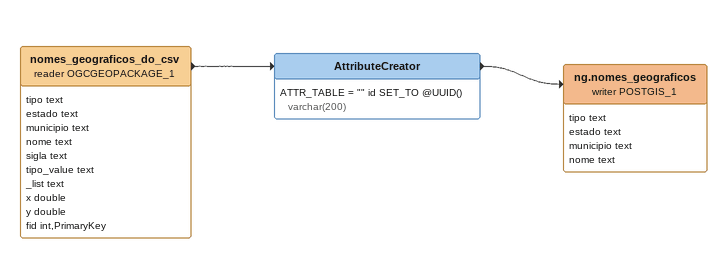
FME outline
nomes_geograficos_do_csv (reader OGCGEOPACKAGE_1)
    attributes: tipo text, estado text, municipio text, nome text, sigla text, tipo_value text, _list text, x double, y double, fid int,PrimaryKey
    -> AttributeCreator
AttributeCreator
    ATTR_TABLE = "" id SET_TO @UUID() varchar(200)
    -> ng.nomes_geograficos (writer POSTGIS_1)
ng.nomes_geograficos (writer POSTGIS_1)
    attributes: tipo text, estado text, municipio text, nome text
